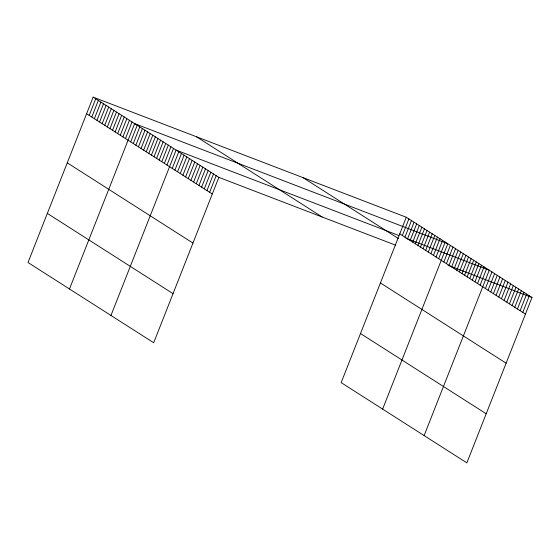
<?xml version="1.0" encoding="UTF-8"?>
<svg xmlns="http://www.w3.org/2000/svg" width="560" height="560" viewBox="0 0 560 560"><rect width="100%" height="100%" fill="white"/><g stroke="black" fill="none" stroke-linecap="round" stroke-linejoin="round"><path stroke-width="0.84" d="M93.142 97.132L28 262.507L153.699 342.748L218.841 177.373L93.142 97.132L406.301 217.252L532 297.493L466.858 462.868L341.159 382.627L406.301 217.252M89.194 115.395L95.739 98.784M91.784 117.047L98.329 100.443M94.381 118.706L100.919 102.095M96.971 120.358L103.516 103.754M99.568 122.017L106.106 105.406M102.158 123.669L108.696 107.058M104.748 125.321L111.293 108.717M107.345 126.98L113.883 110.369M109.935 128.632L116.48 112.028M112.525 130.291L119.07 113.68M115.122 131.943L121.66 115.339M117.712 133.602L124.257 116.991M120.302 135.254L126.847 118.643M122.899 136.906L129.437 120.302M125.489 138.565L132.034 121.954M69.482 288.988L134.624 123.613L447.783 243.733L382.634 409.108M130.676 141.876L137.214 125.265M133.266 143.528L139.811 126.917M135.863 145.18L142.401 128.576M138.453 146.839L144.998 130.228M141.043 148.491L147.588 131.887M143.64 150.15L150.178 133.539M146.23 151.802L152.775 135.198M148.82 153.461L155.365 136.85M151.417 155.113L157.955 138.502M154.007 156.765L160.552 140.161M156.604 158.424L163.142 141.813M159.194 160.076L165.739 143.472M161.784 161.735L168.329 145.124M164.381 163.387L170.919 146.783M166.971 165.046L173.516 148.435M110.964 315.469L176.106 150.087L398.839 235.522M172.235 168.406L178.78 151.795M174.909 170.107L181.447 153.503M177.576 171.815L184.121 155.204M180.25 173.516L186.788 156.912M182.917 175.224L189.462 158.613M185.591 176.932L192.136 160.321M188.265 178.633L194.803 162.029M190.932 180.341L197.477 163.73M193.606 182.042L200.144 165.438M196.273 183.75L202.818 167.139M198.947 185.458L205.485 168.847M201.614 187.159L208.159 170.555M204.288 188.867L210.833 172.256M206.962 190.568L213.5 173.964M209.629 192.276L216.174 175.665M402.353 235.515L408.891 218.904M404.943 237.167L411.488 220.563M407.533 238.826L414.078 222.215M410.13 240.478L416.668 223.867M412.72 242.13L419.265 225.526M415.31 243.789L421.855 227.178M417.907 245.441L424.445 228.837M420.497 247.1L427.042 230.489M423.094 248.752L429.632 232.148M425.684 250.411L432.229 233.8M428.274 252.063L434.819 235.452M430.871 253.715L437.409 237.111M433.461 255.374L440.006 238.763M436.051 257.026L442.596 240.422M438.648 258.685L445.186 242.074M443.835 261.996L450.373 245.385M446.425 263.648L452.963 247.037M449.015 265.3L455.56 248.696M451.612 266.959L458.15 250.348M454.202 268.611L460.747 252.007M456.792 270.27L463.337 253.659M459.389 271.922L465.927 255.318M461.979 273.581L468.524 256.97M464.569 275.233L471.114 258.622M467.166 276.885L473.704 260.281M469.756 278.544L476.301 261.933M472.353 280.196L478.891 263.592M474.943 281.855L481.481 265.244M477.533 283.507L484.078 266.903M480.13 285.166L486.668 268.555M424.116 435.589L489.265 270.207L406.105 238.315M485.394 288.526L491.932 271.915M488.061 290.227L494.606 273.623M490.735 291.935L497.273 275.324M493.402 293.636L499.947 277.032M496.076 295.344L502.621 278.733M498.75 297.052L505.288 280.441M501.417 298.753L507.962 282.149M504.091 300.461L510.629 283.85M506.758 302.162L513.303 285.558M509.432 303.87L515.97 287.259M512.099 305.571L518.644 288.967M514.773 307.279L521.318 290.668M517.447 308.987L523.985 292.376M520.114 310.688L526.659 294.084M522.788 312.396L529.326 295.785M218.841 177.373L395.78 245.238M448.035 265.286L532 297.493M399.756 233.856L525.455 314.097M302.96 177.611L398.608 238.672M196.483 136.773L322.182 217.014M380.422 282.954L506.121 363.195M86.604 113.736L212.303 193.984M360.493 333.536L486.192 413.777M67.263 162.834L192.962 243.075M47.341 213.416L173.04 293.657"/></g></svg>
